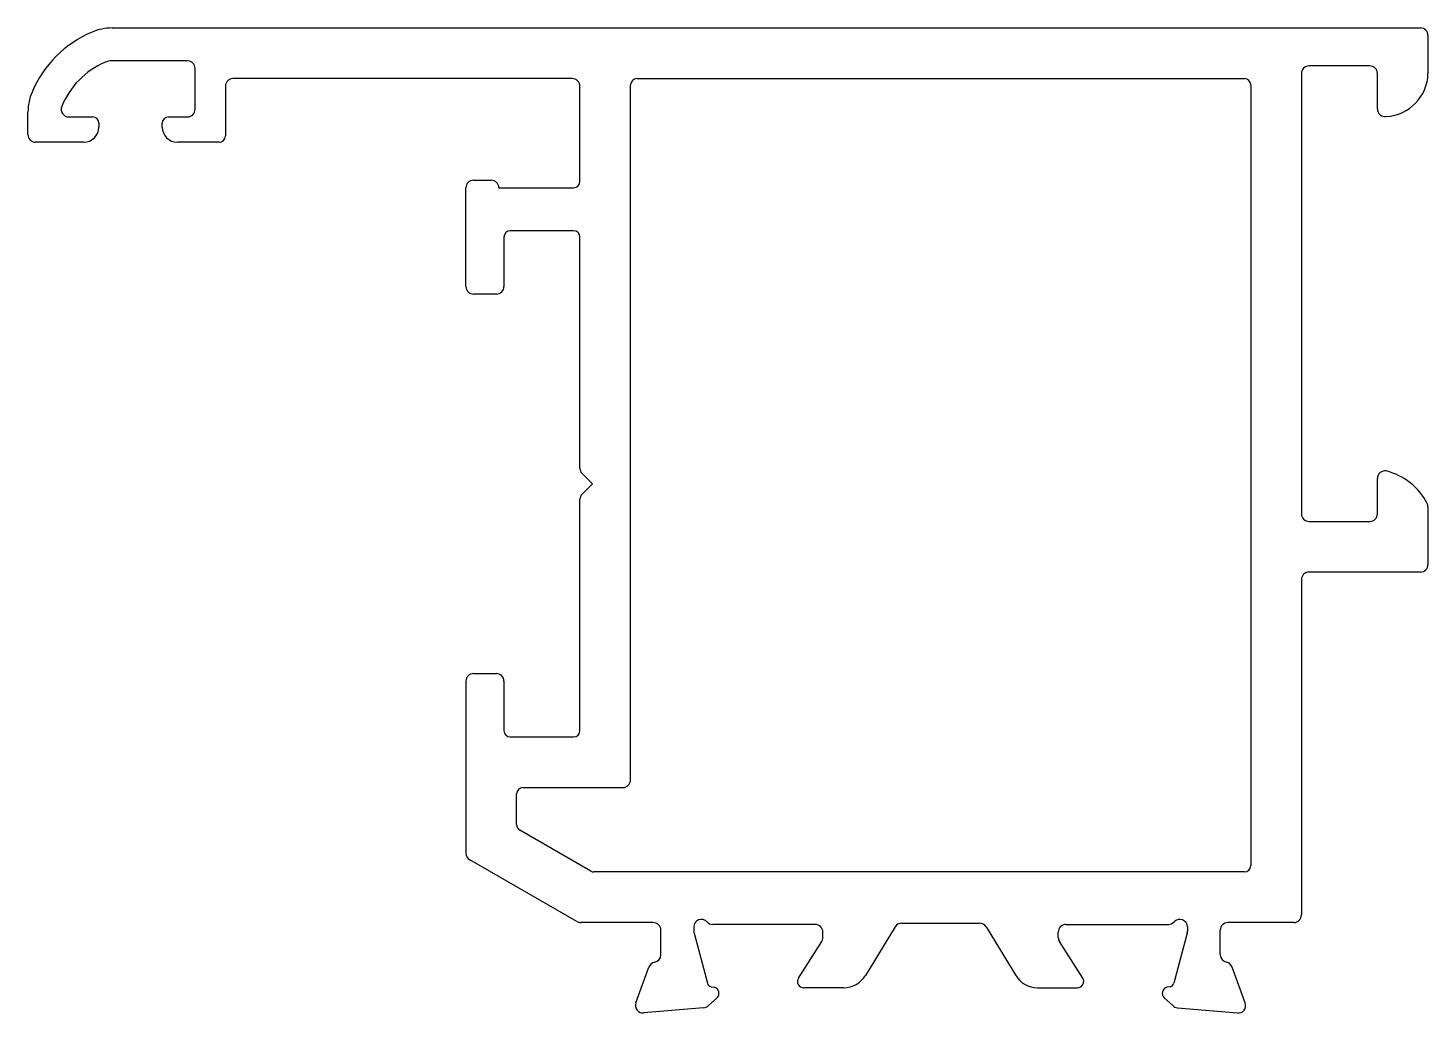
# Model space of a CAD drawing. Extents: x 2710.5 to 2765.8, y 1908.3 to 1947.3.
import ezdxf

# ---------------------------------------------------------------- set-up
doc = ezdxf.new("R2010")
doc.units = 0
doc.layers.get('0').update_dxf_attribs({"linetype": 'CONTINUOUS'})

msp = doc.modelspace()

# ---------------------------------------------------------------- linework, layer by layer
for p, q in [((2713.855, 1947.275), (2765.534, 1947.275)), ((2765.834, 1946.975), (2765.834, 1945.475)), ((2716.834, 1945.975), (2713.855, 1945.975)), ((2717.134, 1944.06), (2717.134, 1945.675)), ((2760.834, 1945.475), (2760.834, 1928.075)), ((2763.534, 1945.775), (2761.134, 1945.775)), ((2763.834, 1944.075), (2763.834, 1945.475)), ((2718.334, 1944.975), (2718.334, 1943.01)), ((2732.034, 1945.275), (2718.634, 1945.275)), ((2732.334, 1941.21), (2732.334, 1944.975)), ((2734.334, 1917.56), (2734.334, 1945.025)), ((2734.584, 1945.275), (2758.584, 1945.275)), ((2758.834, 1945.025), (2758.834, 1914.175)), ((2710.534, 1943.06), (2710.534, 1943.954)), ((2712.145, 1943.76), (2713.084, 1943.76)), ((2713.334, 1943.51), (2713.334, 1943.36)), ((2715.834, 1943.36), (2715.834, 1943.51)), ((2716.084, 1943.76), (2716.834, 1943.76)), ((2712.734, 1942.76), (2710.834, 1942.76)), ((2718.084, 1942.76), (2716.434, 1942.76)), ((2728.134, 1941.26), (2728.834, 1941.26)), ((2727.834, 1937.06), (2727.834, 1940.96)), ((2729.134, 1940.96), (2732.084, 1940.96)), ((2729.334, 1939.01), (2729.334, 1937.06)), ((2732.084, 1939.26), (2729.584, 1939.26)), ((2732.334, 1929.864), (2732.334, 1939.01)), ((2729.034, 1936.76), (2728.134, 1936.76)), ((2732.834, 1929.26), (2732.408, 1929.687)), ((2763.834, 1928.075), (2763.834, 1929.474)), ((2732.408, 1928.833), (2732.834, 1929.26)), ((2732.334, 1919.51), (2732.334, 1928.656)), ((2765.834, 1928.35), (2765.834, 1926.075)), ((2761.134, 1927.775), (2763.534, 1927.775)), ((2765.534, 1925.775), (2761.134, 1925.775)), ((2760.834, 1925.475), (2760.834, 1912.225)), ((2728.134, 1921.76), (2729.034, 1921.76)), ((2727.834, 1921.46), (2727.834, 1914.667)), ((2729.334, 1921.46), (2729.334, 1919.51)), ((2729.584, 1919.26), (2732.084, 1919.26)), ((2730.084, 1917.26), (2734.034, 1917.26)), ((2729.834, 1915.793), (2729.834, 1917.01)), ((2732.762, 1913.958), (2729.959, 1915.576)), ((2732.215, 1911.965), (2727.984, 1914.407)), ((2758.584, 1913.925), (2732.887, 1913.925)), ((2735.231, 1911.925), (2732.365, 1911.925)), ((2736.831, 1911.75), (2736.831, 1911.589)), ((2741.631, 1911.85), (2737.579, 1911.85)), ((2744.787, 1911.756), (2743.61, 1909.829)), ((2745.043, 1911.9), (2748.12, 1911.9)), ((2748.376, 1911.756), (2749.552, 1909.829)), ((2751.531, 1911.85), (2755.584, 1911.85)), ((2756.331, 1911.75), (2756.331, 1911.589)), ((2760.534, 1911.925), (2757.931, 1911.925)), ((2735.531, 1910.65), (2735.531, 1911.625)), ((2736.842, 1911.511), (2737.373, 1909.53)), ((2740.964, 1909.73), (2741.887, 1911.172)), ((2741.931, 1911.329), (2741.931, 1911.55)), ((2751.231, 1911.329), (2751.231, 1911.55)), ((2752.199, 1909.73), (2751.275, 1911.172)), ((2756.321, 1911.511), (2755.79, 1909.53)), ((2757.631, 1910.65), (2757.631, 1911.625)), ((2734.549, 1908.752), (2735.063, 1910.163)), ((2758.613, 1908.752), (2758.1, 1910.163)), ((2737.514, 1909.388), (2737.642, 1909.365)), ((2742.757, 1909.35), (2741.178, 1909.35)), ((2750.406, 1909.35), (2751.985, 1909.35)), ((2755.649, 1909.388), (2755.52, 1909.365)), ((2737.223, 1908.558), (2734.857, 1908.351)), ((2737.754, 1908.947), (2737.409, 1908.644)), ((2755.408, 1908.947), (2755.754, 1908.644)), ((2755.94, 1908.558), (2758.305, 1908.351))]:
    msp.add_line(p, q)
for centre, radius, start, end in [((2714.834, 1942.975), 4.5, 113.0739, 156.9261), ((2713.855, 1945.275), 2, 90, 113.0739), ((2765.534, 1946.975), 0.3, 0, 90), ((2714.834, 1942.975), 3.2, 113.0739, 158.0216), ((2713.855, 1945.275), 0.7, 90, 113.0739), ((2716.834, 1945.675), 0.3, 360, 90), ((2761.134, 1945.475), 0.3, 90, 180), ((2763.534, 1945.475), 0.3, 360, 90), ((2764.103, 1945.509), 1.731, 272.7816, 358.8719), ((2718.634, 1944.975), 0.3, 90, 180), ((2732.034, 1944.975), 0.3, 360, 90), ((2734.584, 1945.025), 0.25, 90, 180), ((2758.584, 1945.025), 0.25, 0, 90), ((2712.534, 1943.954), 2, 156.9261, 180), ((2712.145, 1944.06), 0.3, 158.0216, 270), ((2716.834, 1944.06), 0.3, 270, 360), ((2764.134, 1944.075), 0.3, 180, 280.1642), ((2712.734, 1943.36), 0.6, 270, 0), ((2713.084, 1943.51), 0.25, 0, 90), ((2716.084, 1943.51), 0.25, 90, 180), ((2716.434, 1943.36), 0.6, 180, 270), ((2710.834, 1943.06), 0.3, 180, 270), ((2718.084, 1943.01), 0.25, 270, 360), ((2728.134, 1940.96), 0.3, 90, 180), ((2728.834, 1940.96), 0.3, 0, 90), ((2732.084, 1941.21), 0.25, 270, 360), ((2729.584, 1939.01), 0.25, 90, 180), ((2732.084, 1939.01), 0.25, 360, 90), ((2728.134, 1937.06), 0.3, 180, 270), ((2729.034, 1937.06), 0.3, 270, 0), ((2732.584, 1929.864), 0.25, 180, 225), ((2764.133, 1929.476), 0.298, 79.4086, 180.4272), ((2763.55, 1927.31), 2.54, 27.6484, 75.4655), ((2732.584, 1928.656), 0.25, 135, 180), ((2765.534, 1928.35), 0.3, 0, 27.6484), ((2761.134, 1928.075), 0.3, 180, 270), ((2763.534, 1928.075), 0.3, 270, 360), ((2761.134, 1925.475), 0.3, 90, 180), ((2765.534, 1926.075), 0.3, 270, 0), ((2728.134, 1921.46), 0.3, 90, 180), ((2729.034, 1921.46), 0.3, 0, 90), ((2729.584, 1919.51), 0.25, 180, 270), ((2732.084, 1919.51), 0.25, 270, 360), ((2730.084, 1917.01), 0.25, 90, 180), ((2734.034, 1917.56), 0.3, 270, 360), ((2730.084, 1915.793), 0.25, 180, 240), ((2728.134, 1914.667), 0.3, 180, 240), ((2732.887, 1914.175), 0.25, 240, 270), ((2758.584, 1914.175), 0.25, 270, 0), ((2732.365, 1912.225), 0.3, 240, 270), ((2735.231, 1911.625), 0.3, 0, 90), ((2737.131, 1911.75), 0.3, 41.8103, 180), ((2737.579, 1912.15), 0.3, 221.8103, 270), ((2741.631, 1911.55), 0.3, 360, 90), ((2745.043, 1911.6), 0.3, 90, 148.6), ((2748.12, 1911.6), 0.3, 31.4, 90), ((2751.531, 1911.55), 0.3, 90, 180), ((2755.584, 1912.15), 0.3, 270, 318.1897), ((2756.031, 1911.75), 0.3, 0, 138.1897), ((2757.931, 1911.625), 0.3, 90, 180), ((2760.534, 1912.225), 0.3, 270, 0), ((2737.131, 1911.589), 0.3, 180, 195), ((2741.631, 1911.329), 0.3, 328.6045, 0), ((2751.531, 1911.329), 0.3, 180, 211.3955), ((2756.031, 1911.589), 0.3, 345, 360), ((2735.231, 1910.65), 0.3, 280.9043, 0), ((2757.931, 1910.65), 0.3, 180, 259.0957), ((2735.345, 1910.06), 0.3, 100.9043, 160), ((2757.818, 1910.06), 0.3, 20, 79.0957), ((2737.566, 1909.581), 0.2, 195, 255), ((2741.178, 1909.6), 0.25, 148.6045, 270), ((2742.757, 1910.35), 1, 270, 328.6), ((2750.406, 1910.35), 1, 211.4, 270), ((2751.985, 1909.6), 0.25, 270, 31.3955), ((2755.597, 1909.581), 0.2, 285, 345), ((2737.578, 1909.124), 0.25, 315, 75), ((2755.585, 1909.124), 0.25, 105, 225), ((2734.831, 1908.65), 0.3, 160, 275), ((2737.197, 1908.857), 0.3, 275, 315), ((2755.966, 1908.857), 0.3, 225, 265), ((2758.331, 1908.65), 0.3, 265, 20)]:
    msp.add_arc(centre, radius, start, end)

doc.saveas('drawing.dxf')
